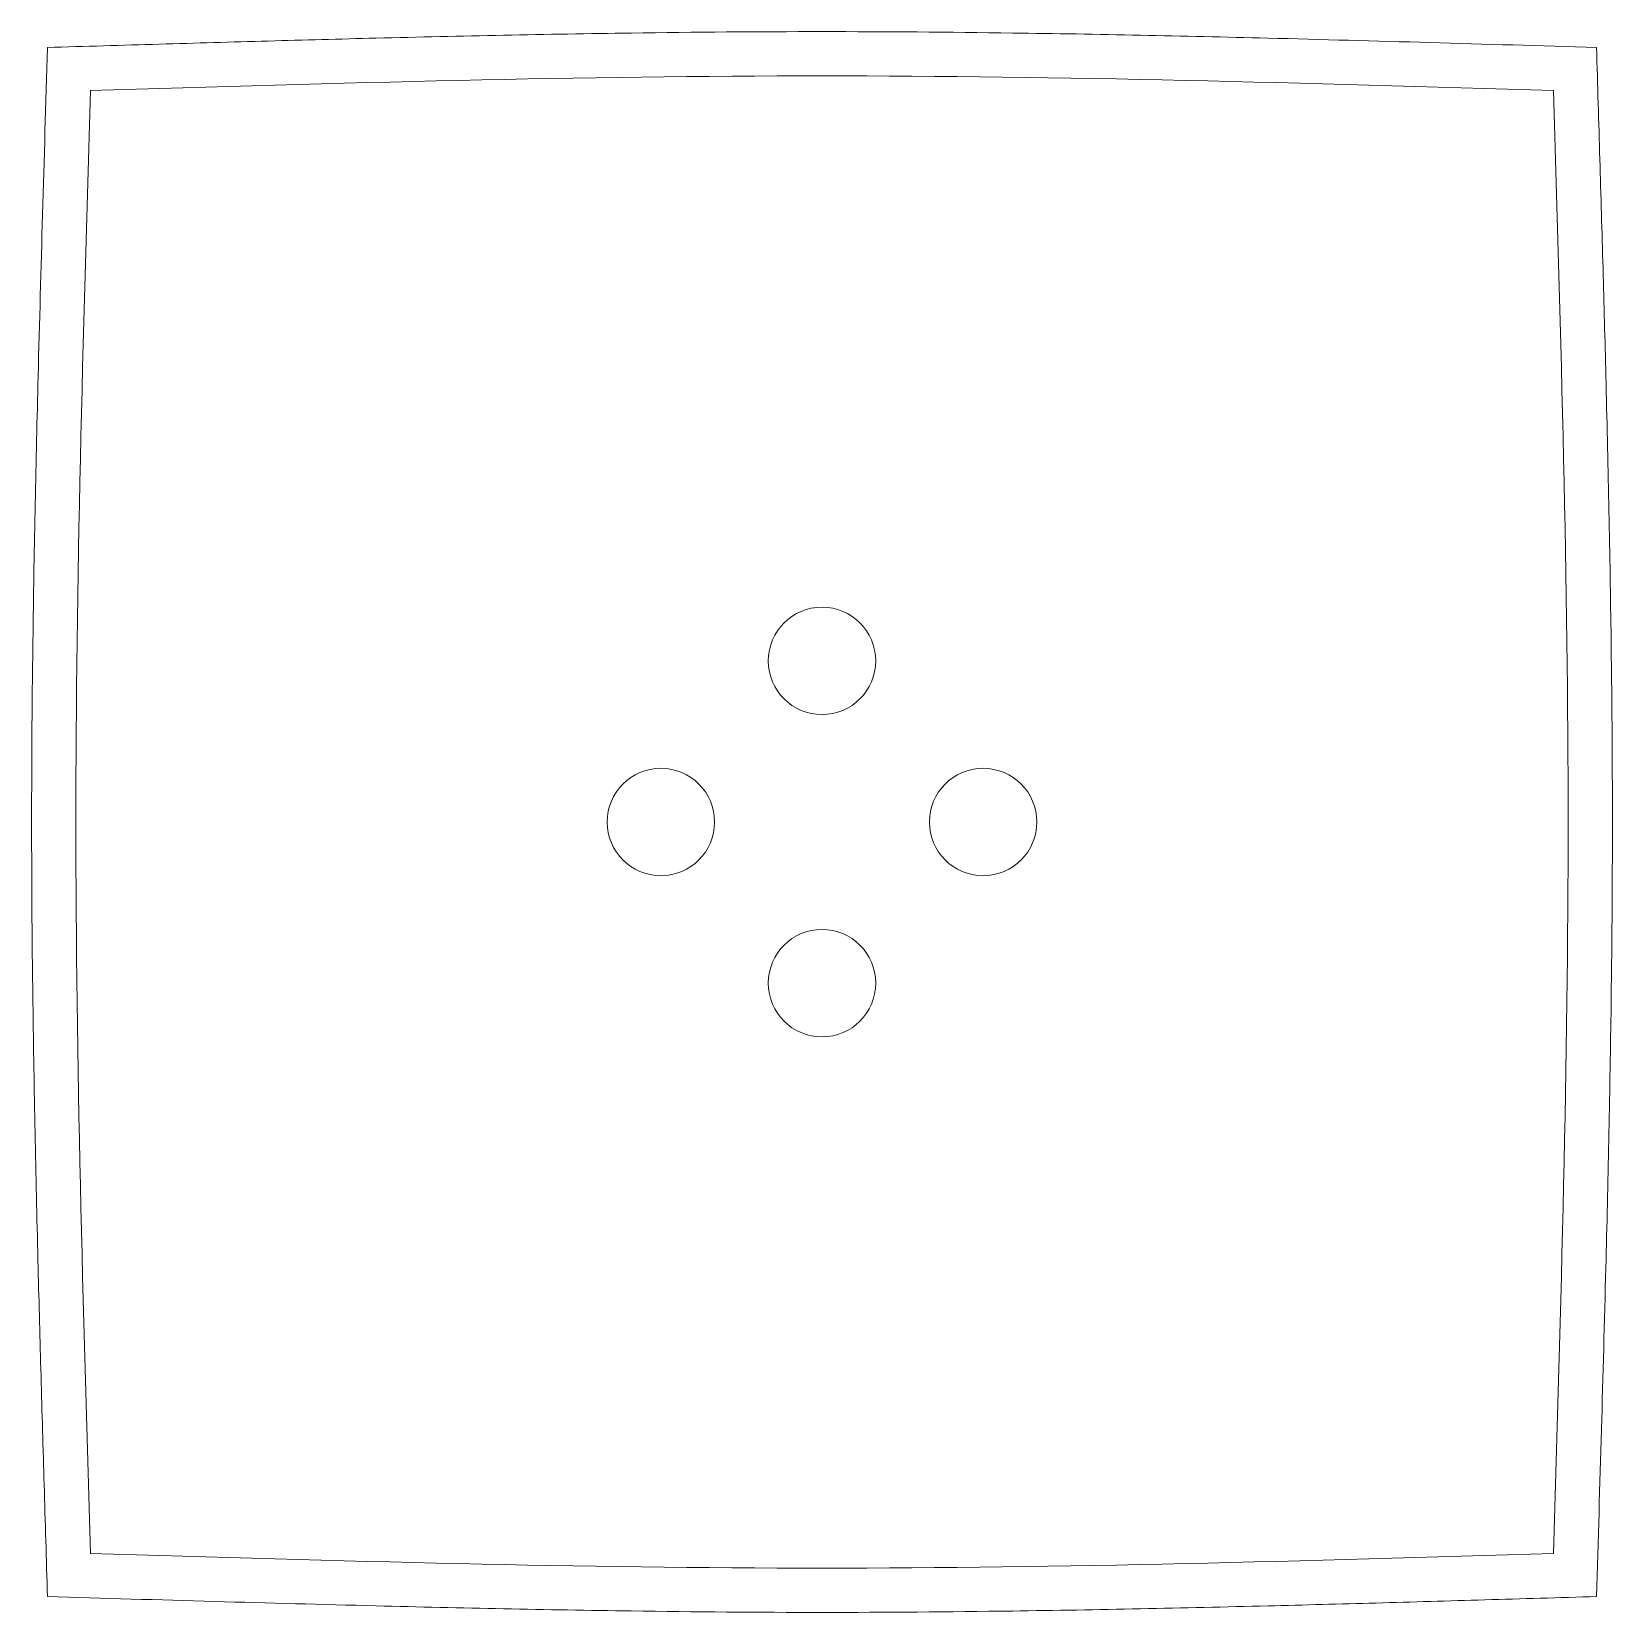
# Model space of a CAD drawing. Header units: millimetres. Extents: x 299 to 520, y 508 to 729.
import ezdxf

# ---------------------------------------------------------------- set-up
doc = ezdxf.new("R2010")
doc.units = ezdxf.units.MM

msp = doc.modelspace()

# ---------------------------------------------------------------- linework, layer by layer
at = {"color": 7, "linetype": 'Continuous', "lineweight": 18}
for centre in [(409.6, 641.06), (387.1, 618.56), (432.1, 618.56), (409.6, 596.06)]:
    msp.add_circle(centre, 7.5, dxfattribs=at)
at = {"color": 5, "linetype": 'Continuous', "lineweight": 0}
for points, knots in [([(301.44, 726.72), (306.68, 726.87), (317.03, 727.18), (332.15, 727.62), (354.16, 728.21), (379.95, 728.76), (409.6, 729), (439.24, 728.76), (467.58, 728.16), (494.55, 727.4), (509.92, 726.95), (517.75, 726.72)], [0, 0, 0, 0, 0.071586, 0.142293, 0.212032, 0.376937, 0.500003, 0.623071, 0.787983, 0.892948, 1, 1, 1, 1]), ([(301.44, 510.4), (301.29, 515.64), (300.98, 525.99), (300.54, 541.11), (299.95, 563.12), (299.4, 588.92), (299.16, 618.56), (299.4, 648.21), (300, 676.54), (300.76, 703.51), (301.21, 718.88), (301.44, 726.72)], [0, 0, 0, 0, 0.071586, 0.142293, 0.212032, 0.376937, 0.500003, 0.623071, 0.787983, 0.892948, 1, 1, 1, 1]), ([(517.75, 726.72), (517.91, 721.48), (518.22, 711.13), (518.66, 696.01), (519.25, 674), (519.8, 648.2), (520.04, 618.56), (519.8, 588.91), (519.19, 560.58), (518.44, 533.61), (517.99, 518.24), (517.75, 510.4)], [0, 0, 0, 0, 0.071586, 0.142293, 0.212032, 0.376937, 0.500003, 0.623071, 0.787983, 0.892948, 1, 1, 1, 1]), ([(307.45, 720.71), (341.84, 721.73), (376.23, 722.75), (442.97, 722.75), (477.36, 721.73), (511.75, 720.71)], [0, 0, 0, 0, 0.5, 0.5, 1, 1, 1, 1]), ([(307.45, 516.41), (306.43, 550.8), (305.41, 585.19), (305.41, 651.93), (306.43, 686.32), (307.45, 720.71)], [0, 0, 0, 0, 0.5, 0.5, 1, 1, 1, 1]), ([(511.75, 720.71), (512.77, 686.32), (513.79, 651.93), (513.79, 585.19), (512.77, 550.8), (511.75, 516.41)], [0, 0, 0, 0, 0.5, 0.5, 1, 1, 1, 1]), ([(511.75, 516.41), (477.36, 515.39), (442.97, 514.37), (376.23, 514.37), (341.84, 515.39), (307.45, 516.41)], [0, 0, 0, 0, 0.5, 0.5, 1, 1, 1, 1]), ([(517.75, 510.4), (512.52, 510.25), (502.17, 509.94), (487.05, 509.5), (465.04, 508.91), (439.24, 508.36), (409.6, 508.12), (379.95, 508.36), (351.62, 508.97), (324.65, 509.72), (309.28, 510.17), (301.44, 510.4)], [0, 0, 0, 0, 0.071586, 0.142293, 0.212032, 0.376937, 0.500003, 0.623071, 0.787983, 0.892948, 1, 1, 1, 1])]:
    msp.add_open_spline(points, degree=3, knots=knots, dxfattribs=at)

doc.saveas('drawing.dxf')
